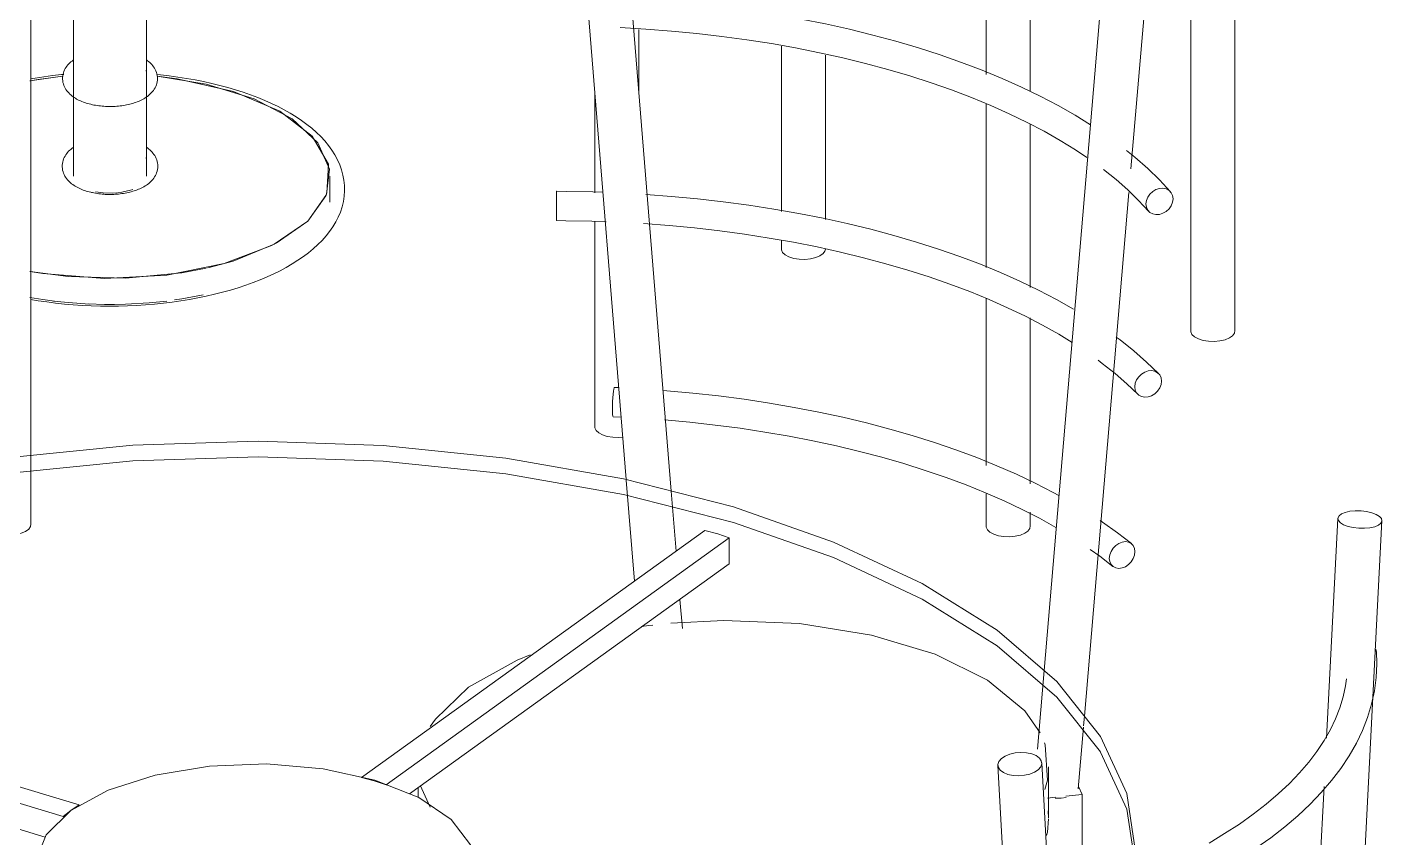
# Model space of a CAD drawing. Header units: millimetres. Extents: x -44545 to 51785, y -22696 to 32686.
# Drawn here: x -11217 to -10293, y 3710 to 4263 of the extents above; entities that cross this region are included whole.
import ezdxf

# ---------------------------------------------------------------- set-up
doc = ezdxf.new("R2010")
doc.units = ezdxf.units.MM
doc.layers.add('I-FURN-PNLS', color=30, linetype='Continuous', lineweight=9)

# ---------------------------------------------------------------- blocks, each defined once
blk = doc.blocks.new('Table Dining 4 Seater-Circular - 1200 mm dia-V80-3D Section 3')
at = {"layer": 'I-FURN-PNLS'}
for p, q in [((-10843.17, 4384.93), (-10808.35, 3954.82)), ((-10777.61, 3946.95), (-10813.27, 4387.35)), ((-10484.61, 4279.54), (-10523.34, 3824.48)), ((-10464.11, 4166.62), (-10454.71, 4277)), ((-10495.87, 3793.43), (-10465.48, 4150.45)), ((-10813.19, 4017.44), (-10816.36, 4017.61)), ((-10811.56, 3997.33), (-10817.24, 3997.63)), ((-10808.3, 3954.25), (-10802.74, 3885.5)), ((-10774.29, 3905.96), (-10777.61, 3946.95)), ((-10322.92, 3928.29), (-10330.67, 3778.35)), ((-10306.26, 3669.43), (-10292.96, 3926.74)), ((-10754.77, 3919.99), (-10988.82, 3751.69)), ((-10972.03, 3746.64), (-10737.98, 3914.94)), ((-10737.98, 3897.23), (-10737.98, 3914.94)), ((-10737.98, 3897.23), (-10956.06, 3740.41)), ((-10770.02, 3853.18), (-10771.63, 3873.04)), ((-11181.34, 3732.88), (-11541.77, 3841.31)), ((-10297.07, 3839.11), (-10296.72, 3836.82)), ((-10296.42, 3829.02), (-10296.75, 3837.44)), ((-11552.63, 3833.5), (-11192.2, 3725.06)), ((-10523.34, 3824.48), (-10527.9, 3770.9)), ((-11204.44, 3711.04), (-11515.09, 3804.5)), ((-10496.43, 3786.83), (-10495.87, 3793.43)), ((-10500.09, 3743.89), (-10496.51, 3785.89)), ((-10504.35, 3393.72), (-10524.89, 3761.57)), ((-10554.84, 3759.9), (-10548.77, 3651.21)), ((-10520.21, 3724.27), (-10520.21, 3758.82)), ((-10950.21, 3744.62), (-10950.21, 3738.1)), ((-10497.4, 3739.99), (-10499.97, 3745.55)), ((-10332.36, 3745.55), (-10338.13, 3633.91)), ((-10521.1, 3737.63), (-10515.64, 3738.17)), ((-10511.92, 3737.53), (-10515.81, 3737.62)), ((-10508.24, 3737.96), (-10511.74, 3737.54)), ((-10508.4, 3738.9), (-10497.4, 3739.99)), ((-10497.4, 3739.99), (-10497.4, 3704.58)), ((-10520.55, 3728.83), (-10520.23, 3724.08))]:
    blk.add_line(p, q, dxfattribs=at)
for points in [[(-10491.58, 4196.68, 0), (-10502.17, 4203.22, 0), (-10513.8, 4209.83, 0), (-10525.96, 4216.2, 0), (-10538.64, 4222.34, 0), (-10551.81, 4228.22, 0), (-10565.46, 4233.84, 0), (-10579.56, 4239.2, 0), (-10594.09, 4244.28, 0), (-10609.03, 4249.09, 0), (-10624.37, 4253.61, 0), (-10640.06, 4257.84, 0), (-10656.1, 4261.77, 0), (-10672.45, 4265.4, 0), (-10689.09, 4268.72, 0), (-10706, 4271.72, 0), (-10723.14, 4274.41, 0), (-10740.5, 4276.77, 0), (-10758.04, 4278.81, 0), (-10775.74, 4280.53, 0), (-10793.56, 4281.91, 0), (-10805.52, 4282.61, 0)], [(-10494.2, 4174.38, 0), (-10501.92, 4179.56, 0), (-10512.37, 4186.01, 0), (-10523.38, 4192.27, 0), (-10534.96, 4198.34, 0), (-10547.07, 4204.2, 0), (-10559.7, 4209.84, 0), (-10572.82, 4215.24, 0), (-10586.41, 4220.41, 0), (-10600.45, 4225.32, 0), (-10614.92, 4229.98, 0), (-10629.79, 4234.36, 0), (-10645.04, 4238.47, 0), (-10660.64, 4242.3, 0), (-10676.57, 4245.83, 0), (-10692.8, 4249.06, 0), (-10709.3, 4252, 0), (-10726.04, 4254.62, 0), (-10743, 4256.93, 0), (-10760.16, 4258.93, 0), (-10777.47, 4260.6, 0), (-10794.92, 4261.95, 0), (-10812.47, 4262.98, 0)], [(-10437.12, 4151, 0), (-10444.55, 4159.04, 0), (-10452.63, 4166.91, 0), (-10461.34, 4174.58, 0), (-10467.1, 4179.2, 0)], [(-10452.18, 4137.84, 0), (-10458.87, 4145.08, 0), (-10466.21, 4152.23, 0), (-10474.2, 4159.26, 0), (-10482.82, 4166.18, 0)], [(-10855.82, 4136.67, 0), (-10855.82, 4139.12, 0), (-10855.81, 4141.72, 0), (-10855.8, 4144.29, 0), (-10855.78, 4146.66, 0), (-10855.77, 4148.67, 0), (-10855.75, 4150.17, 0), (-10855.73, 4151.08, 0), (-10855.72, 4151.31, 0)], [(-10823.97, 4150.66, 0), (-10831.13, 4150.93, 0), (-10849.19, 4151.28, 0), (-10855.72, 4151.32, 0)], [(-10503.21, 4071.04, 0), (-10514.89, 4077.63, 0), (-10527.09, 4083.98, 0), (-10539.82, 4090.09, 0), (-10553.03, 4095.95, 0), (-10566.72, 4101.55, 0), (-10580.86, 4106.89, 0), (-10595.43, 4111.95, 0), (-10610.41, 4116.73, 0), (-10625.78, 4121.22, 0), (-10641.51, 4125.42, 0), (-10657.57, 4129.33, 0), (-10673.95, 4132.93, 0), (-10690.62, 4136.22, 0), (-10707.55, 4139.19, 0), (-10724.71, 4141.85, 0), (-10742.08, 4144.19, 0), (-10759.64, 4146.2, 0), (-10777.35, 4147.88, 0), (-10794.89, 4149.21, 0)], [(-10435.39, 4146.17, 0), (-10435.7, 4148.4, 0), (-10436.63, 4150.36, 0), (-10438.1, 4151.92, 0), (-10440.02, 4152.96, 0), (-10442.25, 4153.43, 0), (-10444.65, 4153.27, 0), (-10447.05, 4152.52, 0), (-10449.28, 4151.21, 0), (-10451.2, 4149.44, 0), (-10452.68, 4147.33, 0), (-10453.6, 4145.02, 0), (-10453.92, 4142.67, 0)], [(-10453.92, 4142.67, 0), (-10453.6, 4140.44, 0), (-10452.68, 4138.48, 0), (-10451.2, 4136.92, 0), (-10449.28, 4135.88, 0), (-10447.05, 4135.42, 0), (-10444.65, 4135.57, 0), (-10442.25, 4136.32, 0), (-10440.02, 4137.63, 0), (-10438.1, 4139.4, 0), (-10436.63, 4141.51, 0), (-10435.7, 4143.82, 0), (-10435.39, 4146.17, 0)], [(-10855.78, 4131.33, 0), (-10855.8, 4131.77, 0), (-10855.81, 4132.87, 0), (-10855.82, 4134.54, 0), (-10855.82, 4136.67, 0)], [(-10821.91, 4130.57, 0), (-10831.7, 4130.94, 0), (-10849.38, 4131.28, 0), (-10855.78, 4131.32, 0)], [(-10504.09, 4048.14, 0), (-10513.34, 4053.8, 0), (-10524.41, 4060.05, 0), (-10536.04, 4066.1, 0), (-10548.2, 4071.93, 0), (-10560.87, 4077.55, 0), (-10574.03, 4082.94, 0), (-10587.67, 4088.08, 0), (-10601.75, 4092.97, 0), (-10616.26, 4097.6, 0), (-10631.16, 4101.96, 0), (-10646.45, 4106.04, 0), (-10662.08, 4109.84, 0), (-10678.03, 4113.35, 0), (-10694.28, 4116.56, 0), (-10710.81, 4119.46, 0), (-10727.57, 4122.06, 0), (-10744.55, 4124.34, 0), (-10761.72, 4126.31, 0), (-10779.05, 4127.95, 0), (-10796.51, 4129.27, 0)], [(-10445.26, 4026.98, 0), (-10453.39, 4034.83, 0), (-10462.16, 4042.48, 0), (-10471.54, 4049.94, 0), (-10474.14, 4051.83, 0)], [(-10459.51, 4012.95, 0), (-10466.91, 4020.08, 0), (-10474.96, 4027.11, 0), (-10483.64, 4034.01, 0), (-10486.51, 4036.1, 0)], [(-10443.29, 4021.9, 0), (-10443.6, 4024.13, 0), (-10444.51, 4026.07, 0), (-10445.95, 4027.59, 0), (-10447.84, 4028.6, 0), (-10450.03, 4029.02, 0), (-10452.38, 4028.82, 0), (-10454.74, 4028.01, 0), (-10456.93, 4026.66, 0), (-10458.81, 4024.85, 0), (-10460.26, 4022.71, 0), (-10461.17, 4020.38, 0), (-10461.48, 4018.03, 0)], [(-10461.48, 4018.03, 0), (-10461.17, 4015.8, 0), (-10460.26, 4013.86, 0), (-10458.81, 4012.34, 0), (-10456.93, 4011.33, 0), (-10454.74, 4010.91, 0), (-10452.38, 4011.11, 0), (-10450.03, 4011.91, 0), (-10447.84, 4013.27, 0), (-10445.95, 4015.07, 0), (-10444.51, 4017.22, 0), (-10443.6, 4019.54, 0), (-10443.29, 4021.9, 0)], [(-10817.74, 4002.99, 0), (-10817.71, 4005.44, 0), (-10817.61, 4008.03, 0), (-10817.47, 4010.6, 0), (-10817.27, 4012.97, 0), (-10817.04, 4014.97, 0), (-10816.8, 4016.47, 0), (-10816.56, 4017.37, 0), (-10816.33, 4017.6, 0)], [(-10513.18, 3943.86, 0), (-10517.06, 3946.02, 0), (-10529.37, 3952.33, 0), (-10542.18, 3958.39, 0), (-10555.48, 3964.2, 0), (-10569.26, 3969.76, 0), (-10583.48, 3975.04, 0), (-10598.12, 3980.05, 0), (-10613.18, 3984.78, 0), (-10628.61, 3989.22, 0), (-10644.4, 3993.37, 0), (-10660.52, 3997.22, 0), (-10676.96, 4000.76, 0), (-10693.67, 4004, 0), (-10710.65, 4006.91, 0), (-10727.85, 4009.51, 0), (-10745.26, 4011.79, 0), (-10762.85, 4013.74, 0), (-10780.58, 4015.36, 0), (-10783.22, 4015.55, 0)], [(-10817.27, 3997.64, 0), (-10817.47, 3998.08, 0), (-10817.61, 3999.18, 0), (-10817.71, 4000.85, 0), (-10817.74, 4002.99, 0)], [(-10515.31, 3922.16, 0), (-10526.48, 3928.37, 0), (-10538.21, 3934.39, 0), (-10550.46, 3940.19, 0), (-10563.22, 3945.76, 0), (-10576.48, 3951.1, 0), (-10590.19, 3956.2, 0), (-10604.36, 3961.05, 0), (-10618.94, 3965.63, 0), (-10633.91, 3969.94, 0), (-10649.26, 3973.97, 0), (-10664.95, 3977.72, 0), (-10680.96, 3981.17, 0), (-10697.27, 3984.32, 0), (-10713.84, 3987.17, 0), (-10730.64, 3989.71, 0), (-10747.66, 3991.94, 0), (-10764.86, 3993.84, 0), (-10782.21, 3995.43, 0)], [(-10462.74, 3681.14, 0), (-10461.09, 3700.96, 0), (-10466.95, 3740.68, 0), (-10484.9, 3779.62, 0), (-10514.58, 3816.97, 0), (-10555.38, 3851.97, 0), (-10606.48, 3883.92, 0), (-10666.84, 3912.16, 0), (-10735.22, 3936.11, 0), (-10810.23, 3955.3, 0), (-10890.36, 3969.32, 0), (-10973.95, 3977.9, 0), (-11059.32, 3980.86, 0), (-11144.73, 3978.13, 0), (-11228.43, 3969.79, 0), (-11308.73, 3955.98, 0), (-11383.99, 3937, 0), (-11452.67, 3913.23, 0), (-11513.38, 3885.16, 0), (-11564.88, 3853.35, 0)], [(-11564.88, 3842.73, 0), (-11513.38, 3874.53, 0), (-11452.67, 3902.61, 0), (-11383.99, 3926.38, 0), (-11308.73, 3945.36, 0), (-11228.43, 3959.16, 0), (-11144.73, 3967.51, 0), (-11059.32, 3970.24, 0), (-10973.95, 3967.28, 0), (-10890.36, 3958.7, 0), (-10810.23, 3944.67, 0), (-10735.22, 3925.49, 0), (-10666.84, 3901.53, 0), (-10606.48, 3873.29, 0), (-10555.38, 3841.35, 0), (-10514.58, 3806.34, 0), (-10484.95, 3769.08, 0)], [(-10463.82, 3911.06, 0), (-10473.31, 3918.48, 0), (-10483.39, 3925.7, 0), (-10485.07, 3926.8, 0)], [(-10299.82, 3932.19, 0), (-10303.36, 3933.01, 0), (-10307.21, 3933.46, 0), (-10311.11, 3933.5, 0), (-10314.79, 3933.13, 0), (-10318, 3932.38, 0), (-10320.53, 3931.3, 0), (-10322.2, 3929.96, 0), (-10322.9, 3928.46, 0), (-10322.58, 3926.88, 0), (-10321.26, 3925.36, 0), (-10319.04, 3923.97, 0), (-10316.05, 3922.83, 0)], [(-10316.05, 3922.83, 0), (-10312.52, 3922.01, 0), (-10308.67, 3921.57, 0), (-10304.77, 3921.53, 0), (-10301.09, 3921.89, 0), (-10297.87, 3922.64, 0), (-10295.34, 3923.72, 0), (-10293.67, 3925.06, 0), (-10292.97, 3926.57, 0), (-10293.29, 3928.14, 0), (-10294.61, 3929.67, 0), (-10296.84, 3931.05, 0), (-10299.82, 3932.19, 0)], [(-10737.98, 3914.94, 0), (-10745.91, 3917.8, 0), (-10754.77, 3919.99, 0)], [(-10461.46, 3905.62, 0), (-10461.75, 3907.84, 0), (-10462.62, 3909.74, 0), (-10464, 3911.21, 0), (-10465.8, 3912.14, 0), (-10467.9, 3912.47, 0), (-10470.15, 3912.18, 0), (-10472.4, 3911.28, 0), (-10474.5, 3909.84, 0), (-10476.3, 3907.96, 0), (-10477.68, 3905.76, 0), (-10478.55, 3903.4, 0), (-10478.85, 3901.03, 0)], [(-10476.49, 3895.59, 0), (-10485.28, 3902.46, 0), (-10491.85, 3907.16, 0)], [(-10478.85, 3901.03, 0), (-10478.55, 3898.82, 0), (-10477.68, 3896.91, 0), (-10476.3, 3895.44, 0), (-10474.5, 3894.51, 0), (-10472.4, 3894.18, 0), (-10470.15, 3894.47, 0), (-10467.9, 3895.37, 0), (-10465.8, 3896.81, 0), (-10464, 3898.69, 0), (-10462.62, 3900.89, 0), (-10461.75, 3903.25, 0), (-10461.46, 3905.62, 0)], [(-10790.12, 3855.5, 0), (-10792.91, 3855.15, 0), (-10797.98, 3854.46, 0)], [(-10526.07, 3781.96, 0), (-10536.56, 3797.07, 0), (-10562.02, 3818.07, 0), (-10597.54, 3835.63, 0), (-10641.06, 3848.72, 0), (-10690.05, 3856.59, 0), (-10741.67, 3858.77, 0), (-10777.81, 3856.83, 0)], [(-10873.86, 3835.24, 0), (-10882.55, 3831.65, 0), (-10915.74, 3813.13, 0)], [(-10296.42, 3829.02, 0), (-10296.81, 3819.84, 0), (-10297.99, 3810.7, 0), (-10299.95, 3801.61, 0), (-10302.68, 3792.61, 0), (-10306.16, 3783.71, 0), (-10310.38, 3774.93, 0), (-10315.32, 3766.29, 0), (-10320.97, 3757.8, 0), (-10327.3, 3749.47, 0), (-10334.31, 3741.31, 0), (-10341.97, 3733.33, 0), (-10350.27, 3725.54, 0), (-10359.2, 3717.93, 0), (-10368.74, 3710.53, 0), (-10378.88, 3703.34, 0)], [(-10317.07, 3818.98, 0), (-10317.7, 3814.1, 0), (-10319.31, 3806.63, 0), (-10321.57, 3799.16, 0), (-10324.5, 3791.7, 0), (-10328.08, 3784.24, 0), (-10332.33, 3776.81, 0), (-10337.26, 3769.41, 0), (-10342.85, 3762.06, 0), (-10349.11, 3754.77, 0), (-10356.03, 3747.56, 0), (-10363.6, 3740.45, 0), (-10371.81, 3733.46, 0), (-10380.66, 3726.59, 0), (-10390.12, 3719.88, 0), (-10400.19, 3713.32, 0), (-10410.84, 3706.93, 0)], [(-10915.74, 3813.13, 0), (-10938.44, 3791.45, 0), (-10941.93, 3786.29, 0)], [(-10522.75, 3743.53, 0), (-10521.1, 3749.75, 0), (-10522.66, 3773.84, 0), (-10523.11, 3775.17, 0)], [(-10935.14, 3653.26, 0), (-10918.34, 3669.72, 0), (-10911.28, 3687.63, 0), (-10914.42, 3705.79, 0), (-10927.56, 3722.94, 0), (-10949.8, 3737.94, 0), (-10979.62, 3749.74, 0), (-11014.99, 3757.55, 0), (-11053.51, 3760.84, 0), (-11092.54, 3759.37, 0), (-11129.43, 3753.26, 0), (-11161.66, 3742.92, 0), (-11187.04, 3729.05, 0)], [(-10531.75, 3767.73, 0), (-10535.28, 3768.47, 0), (-10539.13, 3768.69, 0), (-10543.03, 3768.36, 0), (-10546.71, 3767.51, 0), (-10549.93, 3766.2, 0), (-10552.46, 3764.52, 0), (-10554.13, 3762.58, 0), (-10554.83, 3760.52, 0), (-10554.51, 3758.47, 0), (-10553.19, 3756.57, 0), (-10550.96, 3754.96, 0), (-10547.98, 3753.74, 0)], [(-10547.98, 3753.74, 0), (-10544.44, 3753, 0), (-10540.59, 3752.78, 0), (-10536.7, 3753.11, 0), (-10533.01, 3753.96, 0), (-10529.8, 3755.26, 0), (-10527.27, 3756.95, 0), (-10525.6, 3758.88, 0), (-10524.9, 3760.95, 0), (-10525.22, 3763, 0), (-10526.54, 3764.9, 0), (-10528.76, 3766.51, 0), (-10531.75, 3767.73, 0)], [(-10484.9, 3768.99, 0), (-10466.95, 3730.06, 0), (-10461.09, 3691.17, 0)], [(-10988.82, 3751.69, 0), (-10980.19, 3749.33, 0), (-10972.03, 3746.64, 0)], [(-10948.3, 3745.52, 0), (-10947.77, 3743.79, 0), (-10942.01, 3731.49, 0)], [(-11192.2, 3725.06, 0), (-11187.05, 3729.05, 0), (-11181.34, 3732.88, 0)], [(-11187.04, 3729.05, 0), (-11203.83, 3712.6, 0), (-11210.9, 3694.68, 0), (-11207.75, 3676.53, 0), (-11194.61, 3659.37, 0), (-11172.38, 3644.38, 0), (-11142.55, 3632.57, 0), (-11107.18, 3624.76, 0), (-11068.66, 3621.47, 0), (-11029.63, 3622.94, 0), (-10992.75, 3629.05, 0), (-10960.51, 3639.39, 0), (-10935.14, 3653.26, 0)], [(-10520.23, 3723.39, 0), (-10521.1, 3714.34, 0), (-10521.62, 3712, 0)]]:
    blk.add_polyline3d(points, dxfattribs=at)
blk = doc.blocks.new('Table Dining 4 Seater-Circular - 1200 mm dia-V81-3D Section 3')
at = {"layer": 'I-FURN-PNLS'}
for p, q in [((-11185.2, 4518.66), (-11185.2, 4161.61)), ((-11135.46, 4161.61), (-11135.46, 4519.08)), ((-10393.3, 4055.92), (-10393.3, 4471.73)), ((-10423.3, 4434.91), (-10423.3, 4055.92)), ((-10562.83, 4338.51), (-10562.83, 4230.88)), ((-10532.83, 4219.5), (-10532.83, 4338.51)), ((-11214.21, 3971.2), (-11214.21, 4321.45)), ((-10799.64, 4218.27), (-10799.64, 4261.58)), ((-10702.5, 4250.29), (-10702.5, 4137.49)), ((-10672.5, 4132.2), (-10672.5, 4244.19)), ((-11135.71, 4233.22), (-11135.47, 4234.83)), ((-10829.64, 4218.44), (-10829.64, 4150.28)), ((-10562.83, 4210.63), (-10562.83, 4099.29)), ((-10532.83, 4085.81), (-10532.83, 4197.27)), ((-11135.46, 4175.27), (-11135.7, 4173.66)), ((-11010.33, 4143.91), (-11010.33, 4161.61)), ((-11025.48, 4131.06), (-11012.73, 4149.18)), ((-11025.48, 4131.06), (-11013.07, 4148.33)), ((-11048.3, 4115.22), (-11025.48, 4131.06)), ((-11047.08, 4115.86), (-11025.48, 4131.06)), ((-10829.64, 4130.42), (-10829.64, 3990.47)), ((-10702.5, 4117.85), (-10702.5, 4111.87)), ((-11121.67, 4076.49), (-11133.65, 4075.25)), ((-10562.83, 4078.42), (-10562.83, 3964.36)), ((-10532.83, 3951.77), (-10532.83, 4064.93)), ((-11214.21, 3923.97), (-11214.21, 3971.2)), ((-10562.83, 3945.1), (-10562.83, 3922.7)), ((-10532.83, 3922.7), (-10532.83, 3932.57))]:
    blk.add_line(p, q, dxfattribs=at)
for points in [[(-11135.55, 4240.88, 0), (-11134.75, 4240.32, 0), (-11133.98, 4239.72, 0), (-11133.24, 4239.08, 0), (-11132.53, 4238.41, 0), (-11131.85, 4237.69, 0), (-11131.2, 4236.93, 0), (-11130.59, 4236.13, 0), (-11130.03, 4235.27, 0), (-11129.52, 4234.37, 0), (-11129.07, 4233.42, 0), (-11128.69, 4232.43, 0), (-11128.38, 4231.39, 0), (-11128.15, 4230.32, 0), (-11128.02, 4229.23, 0), (-11127.98, 4228.12, 0), (-11128.03, 4227.02, 0), (-11128.18, 4225.93, 0), (-11128.41, 4224.86, 0), (-11128.73, 4223.83, 0), (-11129.12, 4222.84, 0), (-11129.58, 4221.9, 0), (-11130.1, 4221, 0), (-11130.67, 4220.15, 0), (-11131.28, 4219.36, 0), (-11131.93, 4218.6, 0), (-11132.62, 4217.89, 0), (-11133.33, 4217.22, 0), (-11134.08, 4216.59, 0), (-11134.85, 4215.99, 0), (-11135.65, 4215.43, 0), (-11136.47, 4214.9, 0), (-11137.32, 4214.39, 0), (-11138.19, 4213.92, 0), (-11139.07, 4213.47, 0), (-11139.98, 4213.04, 0), (-11140.91, 4212.64, 0), (-11141.86, 4212.26, 0), (-11142.83, 4211.91, 0), (-11143.82, 4211.57, 0), (-11144.82, 4211.26, 0), (-11145.84, 4210.97, 0), (-11146.87, 4210.7, 0), (-11147.92, 4210.46, 0), (-11148.98, 4210.23, 0), (-11150.06, 4210.03, 0), (-11151.14, 4209.84, 0), (-11152.24, 4209.68, 0), (-11153.35, 4209.54, 0), (-11154.46, 4209.42, 0), (-11155.58, 4209.32, 0), (-11156.7, 4209.24, 0), (-11157.83, 4209.19, 0), (-11158.96, 4209.15, 0), (-11160.1, 4209.14, 0), (-11161.23, 4209.14, 0), (-11162.36, 4209.17, 0), (-11163.49, 4209.22, 0), (-11164.62, 4209.29, 0), (-11165.74, 4209.38, 0), (-11166.86, 4209.49, 0), (-11167.97, 4209.62, 0), (-11169.07, 4209.77, 0), (-11170.16, 4209.95, 0), (-11171.24, 4210.15, 0), (-11172.3, 4210.36, 0), (-11172.88, 4210.49, 0)], [(-11185.38, 4240.7, 0), (-11186.17, 4240.12, 0), (-11186.93, 4239.51, 0), (-11187.66, 4238.86, 0), (-11188.37, 4238.17, 0), (-11189.04, 4237.44, 0), (-11189.67, 4236.67, 0), (-11190.26, 4235.85, 0), (-11190.81, 4234.98, 0), (-11191.3, 4234.06, 0), (-11191.73, 4233.1, 0), (-11192.09, 4232.09, 0), (-11192.37, 4231.04, 0), (-11192.56, 4229.96, 0), (-11192.67, 4228.86, 0), (-11192.68, 4227.75, 0), (-11192.59, 4226.65, 0), (-11192.42, 4225.57, 0), (-11192.15, 4224.51, 0), (-11191.81, 4223.49, 0), (-11191.39, 4222.52, 0), (-11190.91, 4221.59, 0), (-11190.38, 4220.71, 0), (-11189.8, 4219.88, 0), (-11189.17, 4219.1, 0), (-11188.51, 4218.36, 0), (-11187.81, 4217.66, 0), (-11187.08, 4217.01, 0), (-11186.33, 4216.39, 0), (-11185.55, 4215.8, 0), (-11184.74, 4215.25, 0), (-11183.91, 4214.73, 0), (-11183.06, 4214.23, 0), (-11182.18, 4213.76, 0), (-11181.29, 4213.32, 0), (-11180.37, 4212.9, 0), (-11179.43, 4212.51, 0), (-11178.48, 4212.14, 0), (-11177.51, 4211.79, 0), (-11176.51, 4211.47, 0), (-11175.51, 4211.16, 0), (-11174.48, 4210.88, 0), (-11173.44, 4210.62, 0), (-11172.88, 4210.49, 0)], [(-11192.39, 4229.77, 0), (-11198.99, 4229.02, 0), (-11215.05, 4226.57, 0)], [(-11192.51, 4229.75, 0), (-11209.23, 4227.57, 0), (-11214.72, 4226.63, 0)], [(-11191.71, 4231.02, 0), (-11193.48, 4230.86, 0), (-11199.51, 4230.18, 0), (-11205.47, 4229.4, 0), (-11211.38, 4228.5, 0), (-11214.49, 4227.96, 0)], [(-11018.58, 4114.97, 0), (-11015.69, 4117.88, 0), (-11013.01, 4120.87, 0), (-11010.57, 4123.96, 0), (-11008.35, 4127.14, 0), (-11006.38, 4130.41, 0), (-11004.67, 4133.77, 0), (-11003.22, 4137.2, 0), (-11002.05, 4140.71, 0), (-11001.18, 4144.29, 0), (-11000.61, 4147.9, 0), (-11000.35, 4151.54, 0), (-11000.4, 4155.19, 0), (-11000.77, 4158.83, 0), (-11001.44, 4162.43, 0), (-11002.41, 4165.98, 0), (-11003.67, 4169.47, 0), (-11005.21, 4172.88, 0), (-11007.01, 4176.21, 0), (-11009.06, 4179.45, 0), (-11011.36, 4182.6, 0), (-11013.88, 4185.66, 0), (-11016.63, 4188.62, 0), (-11019.59, 4191.5, 0), (-11022.75, 4194.28, 0), (-11026.12, 4196.97, 0), (-11029.68, 4199.58, 0), (-11033.43, 4202.09, 0), (-11037.36, 4204.51, 0), (-11041.47, 4206.84, 0), (-11045.75, 4209.08, 0), (-11050.19, 4211.23, 0), (-11054.8, 4213.28, 0), (-11059.55, 4215.24, 0), (-11064.46, 4217.1, 0), (-11069.5, 4218.86, 0), (-11074.67, 4220.52, 0), (-11079.97, 4222.08, 0), (-11085.39, 4223.54, 0), (-11090.92, 4224.89, 0), (-11096.55, 4226.13, 0), (-11102.27, 4227.27, 0), (-11108.08, 4228.3, 0), (-11113.97, 4229.22, 0), (-11119.93, 4230.03, 0), (-11125.94, 4230.73, 0), (-11128.45, 4230.97, 0)], [(-11012.68, 4149.32, 0), (-11010.7, 4166.51, 0), (-11018.53, 4184.36, 0), (-11036.02, 4200.65, 0), (-11061.98, 4214.29, 0), (-11094.64, 4224.34, 0), (-11128.26, 4229.77, 0)], [(-11012.44, 4149.96, 0), (-11011.37, 4169.82, 0), (-11022.38, 4189.01, 0), (-11044.56, 4205.97, 0), (-11076.12, 4219.35, 0), (-11114.5, 4228.05, 0), (-11128.1, 4229.75, 0)], [(-11185.52, 4181.13, 0), (-11186.31, 4180.54, 0), (-11187.08, 4179.92, 0), (-11187.82, 4179.27, 0), (-11188.53, 4178.57, 0), (-11189.21, 4177.83, 0), (-11189.85, 4177.05, 0), (-11190.45, 4176.22, 0), (-11191.01, 4175.34, 0), (-11191.51, 4174.4, 0), (-11191.94, 4173.42, 0), (-11192.31, 4172.4, 0), (-11192.59, 4171.33, 0), (-11192.79, 4170.23, 0), (-11192.9, 4169.12, 0), (-11192.91, 4167.99, 0), (-11192.82, 4166.87, 0), (-11192.64, 4165.77, 0), (-11192.37, 4164.7, 0), (-11192.02, 4163.66, 0), (-11191.6, 4162.67, 0), (-11191.11, 4161.73, 0), (-11190.57, 4160.84, 0), (-11189.98, 4160, 0), (-11189.35, 4159.2, 0), (-11188.67, 4158.45, 0), (-11187.97, 4157.75, 0), (-11187.23, 4157.09, 0), (-11186.47, 4156.46, 0), (-11185.68, 4155.87, 0), (-11184.87, 4155.31, 0), (-11184.03, 4154.78, 0), (-11183.17, 4154.28, 0), (-11182.29, 4153.81, 0), (-11181.39, 4153.37, 0), (-11180.47, 4152.95, 0), (-11179.52, 4152.55, 0), (-11178.56, 4152.18, 0), (-11177.58, 4151.83, 0), (-11176.59, 4151.5, 0), (-11175.57, 4151.2, 0), (-11174.54, 4150.91, 0), (-11173.5, 4150.65, 0), (-11172.93, 4150.52, 0)], [(-11135.42, 4181.31, 0), (-11134.62, 4180.74, 0), (-11133.84, 4180.13, 0), (-11133.09, 4179.49, 0), (-11132.37, 4178.81, 0), (-11131.68, 4178.08, 0), (-11131.02, 4177.32, 0), (-11130.41, 4176.5, 0), (-11129.84, 4175.64, 0), (-11129.32, 4174.72, 0), (-11128.86, 4173.76, 0), (-11128.47, 4172.75, 0), (-11128.16, 4171.69, 0), (-11127.93, 4170.6, 0), (-11127.79, 4169.49, 0), (-11127.75, 4168.37, 0), (-11127.8, 4167.24, 0), (-11127.95, 4166.14, 0), (-11128.19, 4165.05, 0), (-11128.52, 4164, 0), (-11128.91, 4163, 0), (-11129.38, 4162.04, 0), (-11129.9, 4161.13, 0), (-11130.48, 4160.27, 0), (-11131.1, 4159.46, 0), (-11131.76, 4158.7, 0), (-11132.45, 4157.98, 0), (-11133.18, 4157.3, 0), (-11133.93, 4156.67, 0), (-11134.72, 4156.06, 0), (-11135.52, 4155.49, 0), (-11136.35, 4154.96, 0), (-11137.2, 4154.45, 0), (-11138.08, 4153.97, 0), (-11138.97, 4153.51, 0), (-11139.89, 4153.09, 0), (-11140.82, 4152.68, 0), (-11141.78, 4152.3, 0), (-11142.75, 4151.94, 0), (-11143.74, 4151.61, 0), (-11144.75, 4151.3, 0), (-11145.78, 4151, 0), (-11146.82, 4150.74, 0), (-11147.87, 4150.49, 0), (-11148.94, 4150.26, 0), (-11150.02, 4150.06, 0), (-11151.11, 4149.87, 0), (-11152.21, 4149.71, 0), (-11153.32, 4149.57, 0), (-11154.43, 4149.45, 0), (-11155.56, 4149.35, 0), (-11156.69, 4149.27, 0), (-11157.82, 4149.21, 0), (-11158.96, 4149.17, 0), (-11160.1, 4149.16, 0), (-11161.23, 4149.17, 0), (-11162.37, 4149.19, 0), (-11163.51, 4149.24, 0), (-11164.64, 4149.31, 0), (-11165.76, 4149.4, 0), (-11166.88, 4149.51, 0), (-11168, 4149.65, 0), (-11169.1, 4149.8, 0), (-11170.2, 4149.98, 0), (-11171.28, 4150.17, 0), (-11172.35, 4150.39, 0), (-11172.93, 4150.52, 0)], [(-11155.62, 4150.25, 0), (-11158.59, 4150.07, 0), (-11165.07, 4150.26, 0), (-11170.12, 4150.98, 0)], [(-11144.67, 4152.63, 0), (-11146.42, 4152.02, 0), (-11152.22, 4150.68, 0), (-11155.23, 4150.29, 0)], [(-11214.92, 4096.62, 0), (-11206.16, 4095.18, 0), (-11164.07, 4091.86, 0), (-11121.67, 4094.2, 0), (-11082.4, 4102, 0), (-11049.45, 4114.62, 0)], [(-11018.58, 4114.97, 0), (-11021.67, 4112.16, 0), (-11024.97, 4109.43, 0), (-11028.47, 4106.8, 0), (-11032.16, 4104.26, 0), (-11036.03, 4101.81, 0), (-11040.08, 4099.44, 0), (-11044.3, 4097.17, 0), (-11048.69, 4095, 0), (-11053.24, 4092.91, 0), (-11057.95, 4090.92, 0), (-11062.8, 4089.03, 0), (-11067.8, 4087.24, 0), (-11072.93, 4085.54, 0), (-11078.19, 4083.95, 0), (-11083.57, 4082.46, 0), (-11089.06, 4081.07, 0), (-11094.66, 4079.79, 0), (-11100.35, 4078.61, 0), (-11106.13, 4077.55, 0), (-11111.99, 4076.59, 0), (-11117.93, 4075.74, 0), (-11123.92, 4075.01, 0), (-11129.97, 4074.39, 0), (-11136.07, 4073.88, 0), (-11142.2, 4073.48, 0), (-11148.36, 4073.2, 0), (-11154.54, 4073.04, 0), (-11160.72, 4072.99, 0), (-11166.91, 4073.05, 0), (-11173.08, 4073.23, 0), (-11179.24, 4073.53, 0), (-11185.36, 4073.94, 0), (-11191.45, 4074.46, 0), (-11197.5, 4075.1, 0), (-11203.49, 4075.84, 0), (-11209.41, 4076.7, 0), (-11214.49, 4077.55, 0)], [(-11093.64, 4099.12, 0), (-11076.39, 4103.79, 0), (-11048.31, 4115.21, 0)], [(-10694.07, 4105.6, 0), (-10697.33, 4106.6, 0), (-10699.93, 4107.96, 0), (-10701.68, 4109.59, 0), (-10702.46, 4111.38, 0), (-10702.5, 4111.87, 0)], [(-10672.5, 4111.87, 0), (-10672.77, 4110.54, 0), (-10674.01, 4108.81, 0), (-10676.17, 4107.29, 0), (-10679.1, 4106.09, 0), (-10682.61, 4105.27, 0), (-10686.44, 4104.91, 0), (-10690.35, 4105.02, 0), (-10694.07, 4105.6, 0)], [(-11214.88, 4096.62, 0), (-11188.88, 4093.12, 0), (-11149.8, 4092.01, 0), (-11111.43, 4095.65, 0), (-11094.73, 4098.88, 0)], [(-11198.21, 4076.4, 0), (-11206.16, 4077.47, 0), (-11214.92, 4078.92, 0)], [(-11174.26, 4074.44, 0), (-11188.88, 4075.41, 0), (-11198.92, 4076.49, 0)], [(-11157.36, 4074.15, 0), (-11164.07, 4074.16, 0), (-11175.19, 4074.48, 0)], [(-11133.6, 4075.26, 0), (-11149.8, 4074.31, 0), (-11157.41, 4074.15, 0)], [(-11096.81, 4080.71, 0), (-11111.43, 4077.95, 0), (-11116.36, 4077.2, 0)], [(-10393.34, 4056.41, 0), (-10393.58, 4054.59, 0), (-10394.82, 4052.87, 0), (-10396.98, 4051.35, 0), (-10399.91, 4050.14, 0), (-10403.41, 4049.33, 0), (-10407.25, 4048.96, 0), (-10411.16, 4049.07, 0), (-10414.87, 4049.65, 0)], [(-10414.87, 4049.65, 0), (-10418.14, 4050.65, 0), (-10420.74, 4052.02, 0), (-10422.48, 4053.65, 0), (-10423.27, 4055.43, 0), (-10423.3, 4055.92, 0)], [(-10821.2, 3984.2, 0), (-10824.47, 3985.21, 0), (-10827.07, 3986.57, 0), (-10828.82, 3988.2, 0), (-10829.6, 3989.98, 0), (-10829.63, 3990.47, 0)], [(-10810.44, 3983.78, 0), (-10813.58, 3983.52, 0), (-10817.49, 3983.63, 0), (-10821.2, 3984.2, 0)], [(-11215.73, 3920.92, 0), (-11217.89, 3919.4, 0), (-11220.82, 3918.19, 0), (-11224.32, 3917.38, 0), (-11228.16, 3917.01, 0), (-11232.07, 3917.13, 0), (-11235.78, 3917.7, 0), (-11239.05, 3918.71, 0), (-11241.64, 3920.07, 0), (-11243.39, 3921.7, 0), (-11244.18, 3923.48, 0), (-11244.21, 3923.97, 0)], [(-11214.25, 3924.46, 0), (-11214.49, 3922.65, 0), (-11215.73, 3920.92, 0)], [(-10554.4, 3916.43, 0), (-10557.66, 3917.43, 0), (-10560.26, 3918.8, 0), (-10562.01, 3920.43, 0), (-10562.79, 3922.21, 0), (-10562.83, 3922.7, 0)], [(-10532.86, 3923.19, 0), (-10533.1, 3921.37, 0), (-10534.34, 3919.65, 0), (-10536.5, 3918.13, 0), (-10539.43, 3916.92, 0), (-10542.94, 3916.11, 0), (-10546.77, 3915.74, 0), (-10550.68, 3915.85, 0), (-10554.4, 3916.43, 0)]]:
    blk.add_polyline3d(points, dxfattribs=at)

msp = doc.modelspace()

# ---------------------------------------------------------------- block references
at = {"layer": 'I-FURN-PNLS'}
for name in ['Table Dining 4 Seater-Circular - 1200 mm dia-V81-3D Section 3', 'Table Dining 4 Seater-Circular - 1200 mm dia-V80-3D Section 3']:
    msp.add_blockref(name, (0, 0), dxfattribs=at)

doc.saveas('drawing.dxf')
